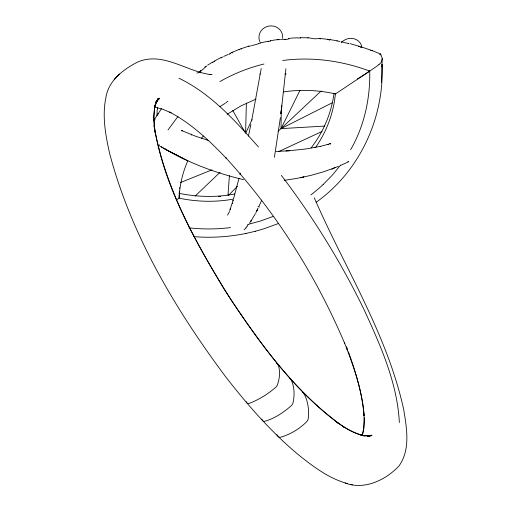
<?xml version="1.0" encoding="UTF-8"?>
<svg xmlns="http://www.w3.org/2000/svg" width="511" height="511" viewBox="0 0 511 511"><rect width="100%" height="100%" fill="white"/><g stroke="black" fill="none" stroke-linecap="round" stroke-linejoin="round"><path stroke-width="0.77" d="M281.254 110.28L281.05 128.619L278.061 131.18M200.261 72.811L200.331 71.195A49.241 11.261 55.9 0 1 200.389 70.678L200.836 71.182M290.427 38.536L290.242 38.165L288.415 38.753M381.513 82.316L382.056 64.348C384.508 117.575 359.795 171.274 316.143 202.286M381.998 66.915L382.19 58.797M246.385 103.12L245.593 133.352L252.032 119.631M379.628 54.677L380.58 54.038L380.548 55.028M179.393 191.197L179.106 198.172L176.589 199.852M157.139 110.089L156.966 115.767M227.995 195.164L229.413 175.675M330.106 39.692L329.748 39.845L330.093 39.641M179.61 188.348L179.68 187.639M285.917 68.742L281.389 109.635M280.909 113.519L281.887 105.579M280.871 113.723L281.42 109.373M154.501 108.236L153.76 116.942L154.309 127.399L154.098 125.463C163.399 185.11 193.963 238.944 224.655 289.993C257.844 340.626 293.876 392.02 344.101 427.164L342.44 426.129C349.173 430.313 356.314 434.126 364.119 435.832L362.127 435.461L365.646 435.966L371.829 435.628L367.863 436.17M280.386 117.664L274.413 157.305M334.047 93.2C331.364 113.052 323.431 132.196 311.052 147.966M154.884 106.588C153.338 115.326 154.028 124.269 155.312 132.994L154.986 131.008C167.001 192.615 198.734 248.327 231.745 300.928C261.875 345.781 294.706 390.449 338.256 423.236L336.615 422.092C345.27 428.058 354.532 433.788 364.995 435.832L359.016 434.452L361.015 434.912M300.289 38.108L300.379 37.737L308.395 37.757L314.776 38.836L320.288 38.459L320.142 39.053M261.223 68.506L251.719 120.475M298.009 38.082L300.398 37.769M250.901 124.397L248.448 136.111M250.716 45.996L248.672 46.124L248.819 46.686M239.972 174.609L240.362 173.12M239.033 178.224L233.533 198.824M362.158 435.34C364.19 428.397 364.305 421.064 363.921 413.891L364.049 415.654C362.35 393.726 355.822 372.506 348.438 351.907M232.946 200.836L233.208 199.942L230.423 208.533M307.935 38.146L308.178 37.782M362.152 435.493L362.535 434.28L362.024 435.621M362.388 435.736L363.928 428.033L364.349 419.301L364.388 421.045M229.663 210.545L230.186 209.191M261.741 200.088L258.962 206.412M187.946 160.575C182.625 172.386 179.648 185.231 179.106 198.172C196.882 201.864 215.374 202.382 233.259 199.111M158.155 147.979L159.624 144.798M329.646 40.082L328.005 39.347L320.135 38.478M257.148 210.162L257.685 209.063L255.909 212.608M300.021 90.262L281.05 128.619L324.613 126.089M256.79 210.89L258.049 208.335M213.036 62.598L212.231 62.336L214.575 61.192M255.046 214.23L250.313 222.061M350.667 149.691C364.324 125.955 370.303 98.336 369.734 71.08C342.108 60.777 312.049 56.587 282.736 60.496M327.519 39.609L327.973 39.341M153.575 120.8L161.508 108.613M247.177 226.111L247.439 225.658A20.089 17.508 -2 0 0 247.988 224.572M157.152 99.964L158.155 98.38L155.363 104.717L154.431 108.581L155.331 104.551L154.82 106.486L157.356 100.463L155.983 102.545L159.617 98.265L155.504 102.289M232.492 203.627L232.773 203.218M167.998 129.954L178.045 116.38M251.508 220.228L250.748 221.384L251.073 220.899M157.861 113.729L158.321 113.876M315.939 146.97C326.778 131.225 333.715 112.612 335.395 93.59M336.909 41.187L337.599 40.861L339.892 41.672M153.773 120.494L155.12 119.721M212.014 74.357L209.293 74.606L210.89 74.625C186.413 71.591 162.294 50.915 137.184 62.272C122.883 69.63 108.262 80.974 105.822 97.971C102.072 116.31 105.573 135.115 109.552 153.115C131.04 234.843 175.126 308.944 225.249 376.237C246.934 404.252 270.383 431.169 297.53 454.043C312.547 466.096 328.394 478.283 347.218 483.534M340.55 165.104L332.361 175.094L323.086 184.586M259.767 74.236L260.08 73.852M201.353 138.5L203.378 135.996M348.655 43.754L348.981 43.371L347.633 43.365M280.488 39.647L278.156 39.449L277.978 40.043M270.293 40.739C269.949 41.774 267.943 40.829 268.211 41.608M241.02 48.826L241.543 48.884M241.083 48.756L239.122 49.529M228.494 195.374L237.436 186.26M114.189 79.384L116.834 76.733M116.872 76.682L119.504 74.044M155.944 101.849L156.928 100.878M195.106 196.115L220.139 172.207M321.195 90.945L281.05 128.619L332.144 102.858M204.892 66.973L205.748 66.309M378.97 64.514L380.395 63.23A5.263 1.987 -36.4 0 0 381.257 62.233L382.222 59.129M227.906 101.242L225.964 102.692M360.37 47.242L361.347 46.929L372.372 50.653L380.567 54.038M225.306 103.165L220.011 106.639M227.178 114.279L241.039 105.841L256.062 99.096M367.933 72.3L374.601 67.778A43.524 15.956 -36.6 0 0 375.713 66.992L376.294 66.577A21.238 7.914 -36.5 0 0 378.983 64.52M367.479 72.6L362.612 75.788A52.365 19.073 -36.7 0 1 360.849 76.906L357.406 78.892M229.835 53.693L231.962 52.346L232.729 52.908M207.587 65.153L212.244 62.31M219.883 81.626C233.636 73.699 248.538 67.791 263.951 64.016M214.473 61.033L221.142 57.443L222.726 57.085M368.853 436.285L370.871 435.219L369.07 436.158M368.195 436.26L369.574 435.538L368.22 436.087M358.511 46.367L361.456 46.986M258.381 43.805L260.335 42.867L260.77 43.154M279 151.448L322.007 131.48M348.432 161.853L340.85 165.296M181.622 130.918L182.606 130.548M231.54 52.544L239.174 49.446L239.512 49.823M338.333 166.362L332.98 168.483M273.449 216.313L260.757 220.924L247.969 224.444M180.389 182.593L212.001 169.837M278.469 223.492L264.366 228.653L255.13 231.311M335.21 167.614L323.865 171.696L310.701 175.445L296.431 178.473L284.199 180.345M369.172 436.209L372.014 435.148L369.344 435.972M368.303 436.119L370.462 435.334L367.447 435.947L369.958 435.647L362.976 435.372M241.288 48.66L248.589 46.182M320.276 146.389L330.56 143.661M348.496 161.553L348.457 161.565A18.415 16.429 -14 0 1 347.908 161.712M327.973 144.434L328.484 144.294M221.142 57.443L221.487 57.954M193.701 236.631C211.152 238.062 228.781 236.938 245.932 233.457L246.053 233.431M260.527 42.847L268.109 41.212M245.932 233.457L255.276 231.279M206.029 66.194L206.284 66.187A4.133 1.424 82.9 0 1 206.374 66.136M179.131 193.362C197.399 197.01 216.44 197.616 234.779 193.95M320.333 146.376L305.814 148.988L289.367 150.726M303.892 177.004L300.391 177.713L303.432 177.1M314.521 147.583L315.063 147.481M370.718 50.397L372.372 50.653M368.859 71.214L369.734 71.08L335.472 93.922C318.449 90.077 300.698 89.284 283.433 91.935M278.003 39.494L270.338 40.739L270.466 41.174M367.633 436.196L368.878 436.024M230.531 227.58C216.747 229.33 202.758 229.375 188.955 227.849M284.857 74.108L286.173 73.948M285.975 150.975L289.794 150.694L276.106 151.518M218.395 196.486L220.778 196.352M291.257 38.095L297.581 37.788M345.219 483.042C364.528 490.311 385.613 480.072 398.887 466.089C410.723 449.75 406.718 427.848 403.658 409.324C387.057 333.875 344.733 267.917 314.265 197.821M330.547 39.692L337.209 40.803M155.593 107.31L163.035 109.341L171.096 112.816L169.569 112.056C191.484 123.521 209.599 140.889 226.597 158.582L225.728 157.663C275.748 212.11 316.047 275.544 344.772 343.635L344.331 342.511L347.569 350.655L347.097 349.447C355.164 370.711 362.35 392.684 364.151 415.488M243.543 179.655C216.191 173.146 189.536 163.252 165.168 149.123L187.032 160.416M350.425 484.319L352.437 484.818M350.195 43.678L359.38 46.303M208.565 140.499L195.841 136.316L181.456 130.503M178.997 78.26C210.998 93.66 235.271 120.896 258.502 147.002M183.743 158.876L165.168 149.123M257.978 206.521L259.32 207.21M329.748 143.355L330.464 143.776M161.003 146.702L165.673 149.416L160.48 146.382M277.46 363.679C280.82 369.855 279.651 378.645 277.32 385.179A7.007 3.06 -40.5 0 1 276.017 387.012C268.128 394.013 258.713 399.883 248.825 403.518A7.013 3.04 -41 0 1 247.228 403.243L246.193 401.723M331.824 169.064L332.265 169.428M250.071 223.147L249.624 222.56M281.376 175.388C313.358 217.507 341.342 262.705 364.381 310.318C380.657 345.851 397.29 382.892 399.353 422.482M232.741 110.433L244.814 131.959M276.821 434.637L278.367 436.694A6.899 4.248 -46.7 0 0 280.245 437.307C290.191 434.599 299.9 428.703 307.098 421.294A6.879 4.273 -45.9 0 0 308.139 419.237C309.315 410.384 308.037 399.928 303.151 392.397A6.764 4.114 -45.2 0 0 302.442 392.052M261.702 419.122L262.999 420.936A6.924 3.66 -43.7 0 0 264.347 421.39C274.375 418.733 283.675 412.409 291.43 405.574A6.988 3.724 -43 0 0 292.963 403.173C294.758 395.399 294.63 385.684 290.472 378.798A6.784 3.539 -42.5 0 0 289.826 378.523M346.509 346.733L347.346 348.956M191.504 134.08L191.542 135.102M364.266 417.596L364.362 420.355M157.618 109.744A11.606 10.597 6.2 0 1 157.362 107.578M230.525 209.561A11.561 10.91 -13.9 0 1 230.11 208.609M229.631 211.445A18.958 16.505 -3.4 0 0 228.653 212.998L228.308 213.655A21.928 19.086 -3.7 0 0 227.631 215.169M245.893 227.944A15.464 13.465 -2.4 0 1 244.162 229.752M247.088 226.258A17.821 15.528 -2.2 0 1 245.957 227.874M330.489 143.744A9.377 8.483 8.6 0 1 330.841 143.987M259.85 41.64A11.894 11.229 -9.8 0 1 269.169 26.023A11.894 11.229 -9.8 0 1 282.609 38.21M276.56 363.449A6.867 2.932 -40.2 0 1 276.885 363.481M323.086 184.586A162.658 150.662 1.8 0 1 310.854 194.934M341.284 42.745A11.868 10.974 -21.1 0 1 353.484 38.6A11.868 10.974 -21.1 0 1 361.916 47.21M380.606 54.083A46.29 17.31 -37.2 0 1 381.027 54.869L382.024 57.826A43.205 16.211 -37.1 0 1 382.228 59.123M228.219 54.402A6.528 1.054 -24.8 0 1 223.569 56.402M230.333 53.566A6.253 1.118 -27.8 0 1 229.081 54.39M258.157 43.805A6.509 1.156 -14.4 0 1 251.457 45.556M284.301 39.226A6.528 1.169 -4 0 1 281.222 39.315M285.138 39.443A6.649 1.661 -5.8 0 1 284.372 39.532M288.824 38.81A6.49 1.61 -5.8 0 1 285.272 39.622M347.237 43.199A6.253 0.703 16.6 0 1 341.176 41.583M205.888 66.385A6.234 1.233 -37.6 0 1 199.814 71.642M205.703 66.475A4.701 1.418 -65.5 0 1 205.99 66.302M361.296 46.993A6.043 1.035 -31.1 0 1 361.386 47.012M214.588 61.218A4.395 0.843 60.3 0 1 214.831 61.384M199.98 71.546A6.234 1.233 -37.6 0 1 196.959 73.13M255.621 213.285A4.452 3.89 -3.9 0 1 255.832 213.611"/></g></svg>
